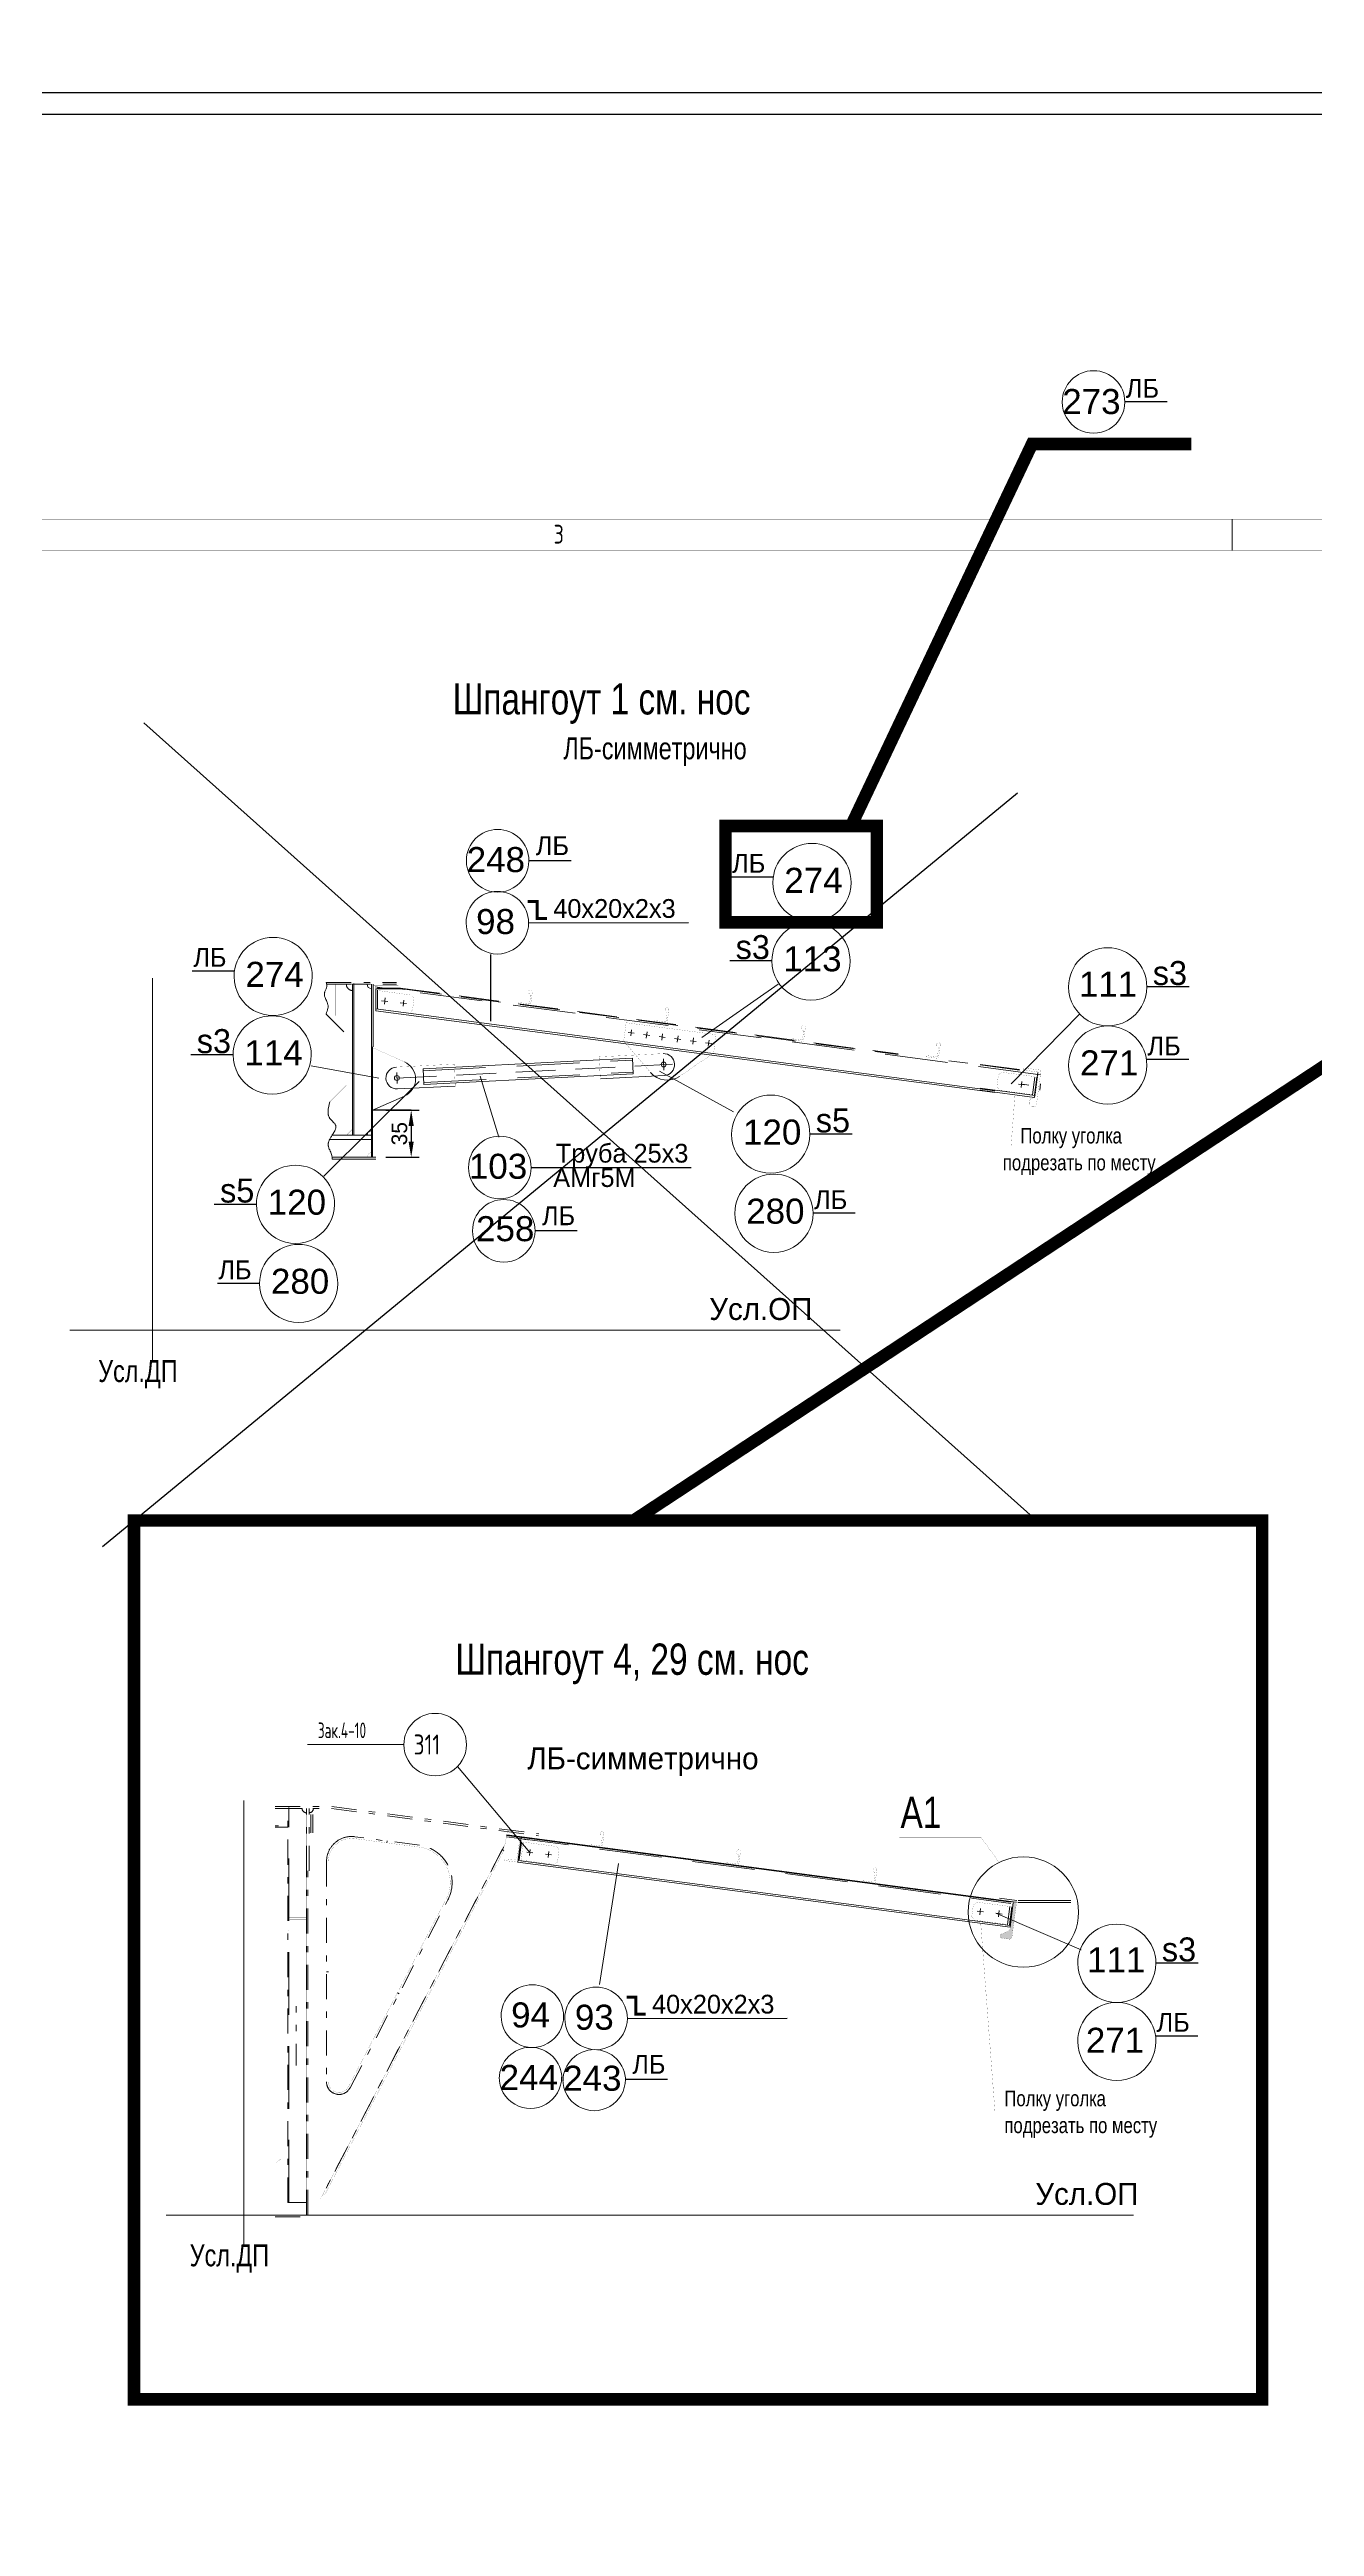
# Model space of a CAD drawing. Header units: millimetres. Extents: x 42007 to 66896, y -556 to 10827.
# Drawn here: x 58364 to 60386, y 3004 to 6963 of the extents above; entities that cross this region are included whole.
import ezdxf
from ezdxf.enums import TextEntityAlignment as Align

# ---------------------------------------------------------------- set-up
doc = ezdxf.new("R2010")
doc.units = ezdxf.units.MM
for name, pattern in [('K5LT32769', [0]), ('K5LT32770', [0]), ('K5LT32775', [0]), ('K5LT32781', [90, 40, -20, 10, -20]), ('K5LT32782', [150, 100, -50]), ('K5LT32783', [75, 50, -25]), ('K5LT32784', [95.25, 63.5, -31.75]), ('K5LT32785', [95.25, 63.5, -31.75]), ('K5LT32786', [25.318241, 20.818241, -1.5, 1.5, -1.5]), ('K5LT32788', [1040, 900, -60, 20, -60])]:
    doc.linetypes.add(name, pattern=pattern)
doc.layers.get('Defpoints').update_dxf_attribs({"color": 250})
doc.layers.add('pen_7', color=1, linetype='Continuous')
doc.styles.add('KTEXTSTYLE', font='GOST_AU.SHX', dxfattribs={"width": 0.96, "height": 5})
doc.styles.add('style5', font='arial.ttf', dxfattribs={"height": 3})
doc.dimstyles.new('ISO-10', dxfattribs={"dimscale": 10, "dimtxt": 2.5, "dimasz": 2.5, "dimexe": 1.25, "dimexo": 0, "dimtad": 1, "dimdec": 0, "dimtxsty": 'Standard', "dimcen": 2.5, "dimclrd": 7, "dimclre": 7, "dimclrt": 6, "dimadec": 0, "dimazin": 0, "dimtfac": 1, "dimtdec": 0, "dimtmove": 0, "dimatfit": 3, "dimfxl": 0, "dimarcsym": 0})

# ---------------------------------------------------------------- blocks, each defined once
blk = doc.blocks.new('*D426')
at = {"color": 7, "lineweight": -2, "transparency": 16777216}
for p, q in [((58901.8, 5267.9), (58955, 5267.9)), ((58942.5, 5242.9), (58942.5, 5217.9)), ((58901.8, 5192.9), (58955, 5192.9))]:
    blk.add_line(p, q, dxfattribs=at)
at = {"color": 7, "transparency": 16777216}
for points in [[(58938.3, 5242.9), (58946.6, 5242.9), (58942.5, 5267.9)], [(58938.3, 5217.9), (58946.6, 5217.9), (58942.5, 5192.9)]]:
    blk.add_solid(points, dxfattribs=at)
at = {"layer": 'Defpoints', "color": 0, "transparency": 16777216}
for p in [(58901.8, 5267.9), (58901.8, 5192.9), (58942.5, 5192.9)]:
    blk.add_point(p, dxfattribs=at)
at = {"color": 6, "transparency": 16777216, "insert": (58923.7, 5230.4), "char_height": 25, "attachment_point": 5, "rotation": 90}
blk.add_mtext('35', dxfattribs=at)

msp = doc.modelspace()

# ---------------------------------------------------------------- hatches: boundary and pattern name
msp.add_hatch(color=7).paths.add_polyline_path([(59910.149, 4001.864), (59905.192, 4002.519), (59899.373, 3958.527), (59898.678, 3956.853), (59897.24, 3955.751), (59886.036, 3951.118), (59884.598, 3950.016), (59883.904, 3948.343), (59884.139, 3946.547), (59885.241, 3945.109), (59886.914, 3944.414), (59898.811, 3942.841), (59900.607, 3943.076), (59902.045, 3944.178), (59902.74, 3945.851)])

# ---------------------------------------------------------------- linework, layer by layer
at = {"color": 0}
for p, q in [((60150.671, 6400.073), (60083.181, 6400.073)), ((59198.168, 5666.649), (59130.678, 5666.649)), ((59521.294, 5640.725), (59453.804, 5640.725)), ((59130.191, 5567.615), (59385.886, 5567.737)), ((59069.009, 5517.047), (59069.009, 5410.253)), ((59519.063, 5506.548), (59451.573, 5506.548)), ((58659.959, 5490.456), (58592.47, 5490.456)), ((60185.877, 5465.127), (60118.387, 5465.127)), ((60010.969, 5421.671), (59901.279, 5310.162)), ((58657.728, 5356.279), (58590.239, 5356.279)), ((60185.259, 5348.891), (60117.77, 5348.891)), ((58942.466, 5267.903), (58880.89, 5267.903)), ((59647.212, 5229.583), (59579.723, 5229.583)), ((59134.163, 5176.398), (59389.858, 5176.52)), ((58694.995, 5117.477), (58627.505, 5117.477)), ((59207.988, 5075.136), (59140.499, 5075.136)), ((59652.326, 5103.152), (59584.836, 5103.152)), ((58700.109, 4991.046), (58632.619, 4991.046)), ((60200.387, 3904.306), (60132.898, 3904.306)), ((59288.023, 3816.19), (59543.718, 3816.312)), ((60199.77, 3788.069), (60132.28, 3788.069)), ((59352.38, 3718.683), (59284.89, 3718.683))]:
    msp.add_line(p, q, dxfattribs=at)
at = {"color": 7, "linetype": 'K5LT32769', "lineweight": 18}
for p, q in [((60255.031, 6212.675), (60255.031, 6162.675)), ((58528.894, 4866.975), (58528.894, 5479.088)), ((58871.89, 5469.22), (58848.89, 5469.22)), ((58848.89, 5227.903), (58848.89, 5469.22)), ((58850.89, 5227.903), (58850.89, 5470.387)), ((58878.89, 5369.22), (58878.89, 5469.22)), ((58881.89, 5369.22), (58881.89, 5469.22)), ((59406.954, 5384.198), (59528.971, 5469.381)), ((58928.054, 5461.708), (58885.917, 5461.734)), ((58885.917, 5461.734), (58885.917, 5426.933)), ((58885.917, 5429.959), (59875.194, 5299.095)), ((58885.917, 5426.933), (59875.194, 5296.069)), ((58887.89, 5463.12), (58924.743, 5463.12)), ((58887.89, 5462.12), (58924.743, 5462.12)), ((58895.276, 5442.946), (58905.214, 5441.835)), ((58900.801, 5447.36), (58899.69, 5437.422)), ((58924.759, 5462.144), (58932.428, 5461.129)), ((58924.89, 5463.135), (58932.559, 5462.12)), ((58925.09, 5439.608), (58935.028, 5438.497)), ((58930.614, 5444.021), (58929.503, 5434.083)), ((59289.06, 5392.205), (59298.973, 5390.894)), ((59294.672, 5396.506), (59293.361, 5386.593)), ((59313.844, 5388.927), (59323.757, 5387.615)), ((59319.456, 5393.228), (59318.145, 5383.314)), ((59338.628, 5385.648), (59348.541, 5384.337)), ((59344.24, 5389.949), (59342.929, 5380.035)), ((59369.024, 5386.671), (59367.713, 5376.757)), ((58878.89, 5192.903), (58878.89, 5369.22)), ((58880.89, 5192.903), (58880.89, 5369.22)), ((58961.472, 5334.04), (59296.14, 5350.941)), ((59296.142, 5350.898), (59297.403, 5325.929)), ((59296.142, 5350.898), (59296.293, 5347.902)), ((59296.142, 5350.898), (59297.403, 5325.929)), ((59346.517, 5331.938), (59345.604, 5349.915)), ((59363.412, 5382.369), (59373.325, 5381.058)), ((59388.196, 5379.091), (59398.11, 5377.78)), ((59393.808, 5383.392), (59392.497, 5373.478)), ((59412.98, 5375.812), (59422.894, 5374.501)), ((59418.593, 5380.114), (59417.281, 5370.2)), ((59801.859, 5347.127), (59832.017, 5343.137)), ((58782.83, 5338.644), (58890.9, 5319.372)), ((58954.98, 5313.599), (58802.877, 5162.488)), ((58920.017, 5310.42), (58919.295, 5328.406)), ((58920.537, 5301.939), (59012.918, 5306.598)), ((58961.472, 5334.04), (58962.732, 5309.072)), ((58961.472, 5334.04), (58961.624, 5331.044)), ((58961.472, 5334.04), (58962.732, 5309.072)), ((58962.733, 5309.072), (58962.581, 5312.068)), ((58962.733, 5309.072), (59297.401, 5325.967)), ((59082.364, 5225.033), (59052.598, 5322.44)), ((59244.827, 5318.298), (59346.942, 5323.448)), ((59297.401, 5325.929), (59297.25, 5328.926)), ((59339.341, 5330.377), (59457.937, 5265.472)), ((59913.101, 5309.802), (59923.009, 5308.442)), ((59918.735, 5314.076), (59917.375, 5304.169)), ((59919.725, 5309.562), (59929.632, 5308.202)), ((59943.951, 5328.112), (59938.706, 5288.457)), ((59948.455, 5309.99), (59947.095, 5300.083)), ((58880.89, 5267.903), (58931.635, 5290.497)), ((59852.097, 5302.94), (59939.099, 5291.432)), ((59852.097, 5299.914), (59938.706, 5288.457)), ((58878.89, 5227.903), (58816.006, 5227.903)), ((58871.89, 5228.07), (58848.89, 5228.07)), ((58878.89, 5199.903), (58878.89, 5227.903)), ((58878.89, 5202.561), (58878.89, 5227.737)), ((58878.89, 5220.903), (58811.849, 5220.903)), ((58815.999, 5192.903), (58885.89, 5192.903)), ((58815.999, 5189.903), (58885.89, 5189.903)), ((58396.593, 4916.418), (59627.935, 4916.418)), ((58930.808, 4253.84), (58776.726, 4253.84)), ((59016.529, 4218.854), (59132.141, 4081.47)), ((58675.149, 3453.499), (58675.149, 4164.259)), ((58782.149, 4112.923), (58782.149, 4142.343)), ((58785.149, 4112.923), (58785.149, 4142.343)), ((59095.018, 4108.59), (59901.518, 4001.904)), ((59095.149, 4109.582), (59901.649, 4002.895)), ((59118.249, 4105.517), (59113.003, 4065.863)), ((59127.172, 4082.026), (59137.11, 4080.915)), ((59132.697, 4086.439), (59131.586, 4076.501)), ((59156.986, 4078.687), (59166.924, 4077.576)), ((59162.51, 4083.101), (59161.399, 4073.163)), ((59899.708, 3961.795), (59113.003, 4065.863)), ((59273.693, 4064.063), (59243.511, 3870.524)), ((59882.269, 4005.46), (59910.149, 4001.772)), ((59882.662, 4008.434), (59910.542, 4004.746)), ((59904.953, 4001.449), (59899.708, 3961.795)), ((59913.653, 4004.412), (59997.149, 4004.412)), ((59913.653, 4001.412), (59997.149, 4001.412)), ((59847.211, 3987.51), (59857.149, 3986.399)), ((59852.736, 3991.924), (59851.625, 3981.986)), ((59877.025, 3984.172), (59886.963, 3983.061)), ((60013.525, 3925.652), (59877.025, 3984.172)), ((59882.549, 3988.585), (59881.438, 3978.647)), ((58758.649, 3835.799), (58758.649, 3825.799)), ((58758.649, 3805.799), (58758.649, 3795.799)), ((58758.649, 3775.799), (58758.649, 3740.799)), ((58550.595, 3501.912), (59824.547, 3501.912))]:
    msp.add_line(p, q, dxfattribs=at)
at = {"color": 1}
for p, q in [((58515.246, 5887.067), (59951.577, 4603.71)), ((58449.055, 4570.615), (59911.862, 5775.279))]:
    msp.add_line(p, q, dxfattribs=at)
at = {"color": 7, "linetype": 'K5LT32781', "lineweight": 18}
for p, q in [((58806.721, 5472.22), (58918.89, 5472.22)), ((58807.321, 5469.22), (58918.89, 5469.22)), ((58806.397, 5421.713), (58838.89, 5389.22)), ((58725.149, 4154.912), (58815.149, 4154.912)), ((58725.149, 4151.912), (58815.149, 4151.912)), ((58745.149, 4121.912), (58725.149, 4121.912)), ((58768.149, 4151.912), (58745.149, 4151.912)), ((58745.149, 3521.912), (58745.149, 4151.912)), ((58775.149, 4051.912), (58775.149, 4151.912)), ((58779.149, 4051.912), (58779.149, 4151.912)), ((58815.149, 4151.912), (59145.953, 4108.153)), ((58815.542, 4154.886), (59146.347, 4111.127)), ((59090.342, 4090.593), (58799.456, 3531.348)), ((59088.035, 4086.158), (58801.764, 3535.784)), ((58955.784, 4092.96), (58852.395, 4106.637)), ((58904.089, 4099.799), (58903.696, 4096.824)), ((59088.035, 4086.158), (59090.696, 4084.774)), ((58775.149, 3501.912), (58775.149, 4051.912)), ((58777.149, 3501.912), (58777.149, 4051.912)), ((58807.149, 4066.983), (58807.149, 3714.614)), ((58844.892, 3705.385), (59001.145, 4005.792)), ((58807.149, 3890.799), (58810.149, 3890.799)), ((58923.019, 3855.589), (58920.357, 3856.973)), ((58725.149, 3501.912), (58775.149, 3501.912)), ((58725.149, 3498.912), (58775.149, 3498.912)), ((58775.149, 3521.912), (58745.149, 3521.912))]:
    msp.add_line(p, q, dxfattribs=at)
at = {"color": 7, "linetype": 'K5LT32782', "lineweight": 18}
for p, q in [((59948.221, 5324.521), (58885.078, 5465.157)), ((58885.89, 5430.23), (58885.89, 5459.65)), ((58888.89, 5430.23), (58888.89, 5459.65)), ((58961.624, 5331.044), (59296.291, 5347.939)), ((58962.581, 5312.068), (59297.25, 5328.963)), ((59935.714, 5292.285), (59939.575, 5320.978)), ((59938.687, 5291.885), (59942.548, 5320.578)), ((58730.149, 4123.912), (58725.149, 4123.912)), ((58747.149, 3521.912), (58747.149, 4153.079)), ((59094.756, 4106.607), (59901.256, 3999.921)), ((59115.021, 4069.439), (59118.753, 4098.149)), ((59895.716, 3966.174), (59899.577, 3994.866)), ((59898.689, 3965.773), (59902.55, 3994.466))]:
    msp.add_line(p, q, dxfattribs=at)
at = {"color": 7, "linetype": 'K5LT32785', "lineweight": 0}
for p, q in [((58924.999, 5463.112), (59720.993, 5357.823)), ((58928.053, 5461.708), (59720.993, 5356.815)), ((59852.097, 5341.271), (59944.523, 5329.045)), ((59852.097, 5340.263), (59944.392, 5328.054))]:
    msp.add_line(p, q, dxfattribs=at)
at = {"color": 7, "linetype": 'K5LT32784', "lineweight": 18}
msp.add_line((58919.656, 5319.413), (59359.977, 5341.628), dxfattribs=at)
at = {"color": 7, "linetype": 'K5LT32770', "lineweight": 18}
msp.add_line((59900.101, 3964.769), (59113.396, 4068.837), dxfattribs=at)
at = {"color": 7, "linetype": 'K5LT32788', "lineweight": 18}
msp.add_line((58675.149, 3501.912), (60097.149, 3501.912), dxfattribs=at)
at = {"color": 1, "const_width": 20}
for points in [[(59298.165, 4612.126), (64774.641, 8216.816), (62270.112, 5241.637)], [(59645.513, 5722.157), (59934.905, 6332.994), (60189.651, 6332.994)]]:
    msp.add_lwpolyline(points, dxfattribs=at)
at = {"color": 2}
for points in [[(42007.102, -556.488), (66124.1, -556.488), (66124.1, 6894.349), (42007.102, 6894.349)], [(42239.188, -439.554), (65841.366, -439.554), (65841.366, 6859.821), (42239.188, 6859.821)]]:
    msp.add_lwpolyline(points, close=True, dxfattribs=at)
at = {"color": 7, "linetype": 'K5LT32769', "const_width": 0.18}
msp.add_lwpolyline([(56055.031, 272.675), (64465.031, 272.675), (64465.031, 6212.675), (56055.031, 6212.675)], close=True, dxfattribs=at)
at = {"color": 1, "linetype": 'K5LT32775', "true_color": 0xff0000, "const_width": 0.18}
msp.add_lwpolyline([(56255.031, 6162.675), (64415.031, 6162.675), (64415.031, 322.675), (56255.031, 322.675)], close=True, dxfattribs=at)
at = {"color": 1, "const_width": 20}
for points in [[(59444.975, 5722.157), (59686.914, 5722.157), (59686.914, 5568.379), (59444.975, 5568.379)], [(58499.462, 4612.126), (60302.787, 4612.126), (60302.787, 3207.202), (58499.462, 3207.202)]]:
    msp.add_lwpolyline(points, close=True, dxfattribs=at)
at = {"color": 0, "const_width": 5}
for points in [[(59128.825, 5601.507), (59143.85, 5601.507), (59143.85, 5574.479), (59159.626, 5574.479)], [(59286.656, 3850.082), (59301.682, 3850.082), (59301.682, 3823.054), (59317.458, 3823.054)]]:
    msp.add_lwpolyline(points, dxfattribs=at)
at = {"color": 7, "linetype": 'K5LT32786', "const_width": 0.18}
for points in [[(58827.24, 5469.22), (58821.966, 5469.22), (58821.966, 5419.22), (58827.24, 5419.22), (58827.24, 5469.22)], [(58775.149, 3976.912), (58775.149, 3975.912), (58774.856, 3975.205), (58774.149, 3974.912), (58749.149, 3974.912), (58748.149, 3974.645), (58747.417, 3973.912), (58747.149, 3972.912), (58747.149, 3957.912), (58746.856, 3957.205), (58746.149, 3956.912), (58745.149, 3956.912), (58745.149, 3976.912), (58775.149, 3976.912)]]:
    msp.add_lwpolyline(points, dxfattribs=at)
at = {"color": 7, "linetype": 'K5LT32769', "const_width": 0.18}
for points in [[(58921.89, 5467.221), (58921.89, 5463.221), (58885.89, 5463.221), (58885.89, 5427.221), (58881.89, 5427.221), (58881.89, 5467.221), (58921.89, 5467.221)], [(58888.89, 5429.916), (58938.899, 5423.182), (58944.52, 5427.47)], [(59133.368, 5436.162), (59136.175, 5457.377), (59135.973, 5458.917), (59135.028, 5460.15), (59133.594, 5460.745), (59132.054, 5460.543), (59130.822, 5459.598), (59130.227, 5458.164), (59130.076, 5457.028), (59130.135, 5455.929), (59130.585, 5454.925), (59131.368, 5454.151), (59132.001, 5453.722), (59132.784, 5452.948), (59133.235, 5451.944), (59133.293, 5450.845), (59131.648, 5438.407), (59130.974, 5437.891), (59114.319, 5440.094), (59113.646, 5439.578), (59113.462, 5438.19), (59132.695, 5435.646), (59133.368, 5436.162)], [(59351.568, 5407.298), (59354.375, 5428.513), (59354.173, 5430.053), (59353.228, 5431.286), (59351.794, 5431.881), (59350.254, 5431.679), (59349.022, 5430.734), (59348.427, 5429.3), (59348.276, 5428.164), (59348.334, 5427.065), (59348.785, 5426.06), (59349.568, 5425.286), (59350.201, 5424.858), (59350.984, 5424.084), (59351.435, 5423.08), (59351.493, 5421.981), (59349.848, 5409.543), (59349.174, 5409.027), (59332.519, 5411.23), (59331.846, 5410.714), (59331.662, 5409.326), (59350.895, 5406.782), (59351.568, 5407.298)], [(59286.104, 5407.751), (59282.141, 5378.286), (59325.098, 5328.166)], [(59371.434, 5322.055), (59425.893, 5359.309), (59429.856, 5388.741), (59286.104, 5407.751)], [(59569.666, 5378.447), (59572.472, 5399.663), (59572.271, 5401.202), (59571.326, 5402.435), (59569.892, 5403.03), (59568.352, 5402.828), (59567.119, 5401.884), (59566.524, 5400.45), (59566.374, 5399.314), (59566.432, 5398.214), (59566.883, 5397.21), (59567.666, 5396.436), (59568.299, 5396.008), (59569.081, 5395.234), (59569.532, 5394.229), (59569.591, 5393.13), (59567.945, 5380.692), (59567.272, 5380.176), (59550.617, 5382.38), (59549.944, 5381.863), (59549.76, 5380.476), (59568.992, 5377.931), (59569.666, 5378.447)], [(58931.635, 5345.309), (58880.89, 5367.903), (58880.89, 5267.903)], [(59345.179, 5358.405), (59242.808, 5353.24), (59244.827, 5318.298)], [(59785.37, 5351.326), (59788.176, 5372.541), (59787.974, 5374.081), (59787.03, 5375.313), (59785.595, 5375.908), (59784.056, 5375.707), (59782.823, 5374.762), (59782.228, 5373.328), (59782.077, 5372.192), (59782.136, 5371.092), (59782.587, 5370.088), (59783.37, 5369.314), (59784.002, 5368.886), (59784.785, 5368.112), (59785.236, 5367.108), (59785.294, 5366.008), (59783.649, 5353.571), (59782.975, 5353.055), (59766.321, 5355.258), (59765.647, 5354.742), (59765.464, 5353.354), (59784.696, 5350.81), (59785.37, 5351.326)], [(58815.986, 5227.872), (58838.89, 5227.872), (58848.89, 5237.872), (58848.89, 5307.872), (58838.89, 5307.872), (58812.545, 5281.527)], [(59012.918, 5306.598), (59011.155, 5341.559), (58918.773, 5336.89)], [(59949.066, 5330.916), (59942.123, 5278.423), (59941.369, 5276.207), (59939.824, 5274.448), (59937.724, 5273.414), (59935.387, 5273.262), (59933.171, 5274.016), (59931.412, 5275.56), (59930.377, 5277.661), (59930.226, 5279.997), (59930.486, 5281.962), (59930.972, 5283.657), (59931.93, 5285.138), (59933.277, 5286.277), (59934.897, 5286.974), (59936.014, 5287.271), (59937.634, 5287.969), (59938.981, 5289.107), (59939.94, 5290.588), (59940.425, 5292.283), (59945.138, 5327.905), (59944.93, 5328.681), (59944.234, 5329.084), (59922.028, 5332.021), (59921.332, 5332.424), (59921.125, 5333.2), (59921.446, 5335.629), (59948.163, 5332.095), (59948.859, 5331.692), (59949.066, 5330.916)], [(59907.869, 5295.563), (59901.113, 5207.51), (60094.8, 5207.51)], [(58871.89, 5192.903), (58872.025, 5194.269), (58872.423, 5195.582), (58873.07, 5196.792), (58873.94, 5197.853), (58875.001, 5198.724), (58876.211, 5199.37), (58877.524, 5199.769), (58878.89, 5199.903)], [(58725.149, 4151.912), (58802.249, 4151.912), (58815.149, 4151.912)], [(58775.149, 3501.913), (58775.149, 3508.413), (58775.149, 4151.912)], [(59116.149, 4105.795), (59112.413, 4075.525), (59111.618, 4073.116), (59109.961, 4071.196), (59107.695, 4070.056), (59105.166, 4069.87), (59094.745, 4071.156), (59093.207, 4070.941), (59091.983, 4069.985), (59091.4, 4068.546), (59113.235, 4065.851), (59116.97, 4096.121), (59117.766, 4098.53), (59119.423, 4100.45), (59121.688, 4101.59), (59124.218, 4101.776), (59132.654, 4100.735), (59134.191, 4100.95), (59135.416, 4101.906), (59135.998, 4103.345), (59116.149, 4105.795)], [(59178.946, 4085.383), (59176.5, 4066.542), (59170.9, 4062.239), (59118.041, 4069.231), (59121.781, 4097.989), (59174.633, 4090.998), (59178.946, 4085.383)], [(59247.827, 4089.99), (59250.634, 4111.205), (59250.432, 4112.745), (59249.487, 4113.978), (59248.053, 4114.573), (59246.513, 4114.371), (59245.281, 4113.427), (59244.685, 4111.992), (59244.535, 4110.856), (59244.593, 4109.757), (59245.044, 4108.753), (59245.827, 4107.979), (59246.46, 4107.55), (59247.243, 4106.776), (59247.694, 4105.772), (59247.752, 4104.673), (59246.107, 4092.235), (59245.433, 4091.719), (59228.778, 4093.922), (59228.105, 4093.406), (59227.921, 4092.018), (59247.154, 4089.474), (59247.827, 4089.99)], [(59465.925, 4061.139), (59468.731, 4082.355), (59468.529, 4083.894), (59467.585, 4085.127), (59466.15, 4085.722), (59464.611, 4085.52), (59463.378, 4084.576), (59462.783, 4083.141), (59462.633, 4082.006), (59462.691, 4080.906), (59463.142, 4079.902), (59463.925, 4079.128), (59464.557, 4078.699), (59465.34, 4077.926), (59465.791, 4076.922), (59465.85, 4075.822), (59464.204, 4063.385), (59463.531, 4062.868), (59446.876, 4065.072), (59446.202, 4064.555), (59446.019, 4063.168), (59465.251, 4060.623), (59465.925, 4061.139)], [(59882.384, 4065.48), (59853.112, 4105.876), (59722.838, 4105.876)], [(59684.028, 4032.288), (59686.834, 4053.504), (59686.632, 4055.043), (59685.688, 4056.276), (59684.254, 4056.871), (59682.714, 4056.669), (59681.481, 4055.725), (59680.886, 4054.29), (59680.736, 4053.155), (59680.794, 4052.055), (59681.245, 4051.051), (59682.028, 4050.277), (59682.66, 4049.848), (59683.443, 4049.074), (59683.894, 4048.07), (59683.953, 4046.971), (59682.307, 4034.533), (59681.634, 4034.017), (59664.979, 4036.22), (59664.306, 4035.704), (59664.122, 4034.316), (59683.354, 4031.772), (59684.028, 4032.288)], [(59841.109, 3997.791), (59838.571, 3978.961), (59842.86, 3973.35), (59895.719, 3966.358), (59899.585, 3995.099), (59846.733, 4002.091), (59841.109, 3997.791)], [(59910.149, 4001.864), (59905.192, 4002.519), (59899.373, 3958.527), (59898.678, 3956.853), (59897.24, 3955.751), (59886.036, 3951.118), (59884.598, 3950.016), (59883.904, 3948.343), (59884.139, 3946.547), (59885.241, 3945.109), (59886.914, 3944.414), (59898.811, 3942.841), (59900.607, 3943.076), (59902.045, 3944.178), (59902.74, 3945.851), (59910.149, 4001.864)], [(59852.581, 3972.064), (59875.523, 3668.57), (60110.643, 3668.57)], [(58815.149, 3501.912), (58803.48, 3501.912), (58725.149, 3501.912)]]:
    msp.add_lwpolyline(points, dxfattribs=at)
at = {"color": 7, "linetype": 'K5LT32781', "const_width": 0.18}
for points in [[(58838.89, 5389.22), (58848.89, 5389.22), (58848.89, 5459.22)], [(58730.149, 4151.912), (58730.149, 4121.912), (58725.149, 4121.912)], [(58725.149, 4071.912), (58735.149, 4061.912), (58745.149, 4061.912), (58745.149, 4121.912)], [(58779.149, 4144.912), (58779.149, 4051.912), (58777.149, 4051.912), (58777.149, 3526.912), (58797.149, 3526.912), (59092.649, 4095.03), (59096.149, 4114.741)], [(58801.764, 3535.784), (58804.425, 3534.4), (59090.696, 4084.774)], [(58904.089, 4099.799), (58903.696, 4096.824), (58852.106, 4103.649), (58846.766, 4103.973), (58841.54, 4103.547), (58836.427, 4102.387), (58831.529, 4100.515), (58826.945, 4097.97), (58822.766, 4094.802), (58819.078, 4091.076), (58815.954, 4086.865), (58813.457, 4082.255), (58811.635, 4077.338), (58810.528, 4072.212), (58810.149, 4066.876), (58810.149, 3890.799)], [(58923.019, 3855.589), (58920.357, 3856.973), (58998.442, 4007.095), (59001.263, 4013.418), (59003.279, 4019.943), (59004.501, 4026.665), (59004.91, 4033.484), (59004.5, 4040.303), (59003.277, 4047.024), (59001.259, 4053.55), (58998.474, 4059.789), (58994.963, 4065.649), (58990.776, 4071.047), (58985.973, 4075.905), (58980.624, 4080.154), (58974.805, 4083.731), (58968.599, 4086.588), (58962.096, 4088.681), (58955.301, 4089.998), (58903.696, 4096.824)], [(58775.149, 3976.912), (58775.149, 3975.912), (58774.856, 3975.205), (58774.149, 3974.912), (58749.149, 3974.912), (58748.149, 3974.645), (58747.417, 3973.912), (58747.149, 3972.912), (58747.149, 3957.912), (58746.856, 3957.205), (58746.149, 3956.912), (58745.149, 3956.912), (58745.149, 3976.912), (58775.149, 3976.912)], [(58807.149, 3890.799), (58810.149, 3890.799), (58810.149, 3714.757), (58810.469, 3711.404), (58811.376, 3708.309), (58812.852, 3705.442), (58814.843, 3702.906), (58817.278, 3700.79), (58820.068, 3699.174), (58823.114, 3698.114), (58826.306, 3697.649), (58829.527, 3697.796), (58832.663, 3698.548), (58835.6, 3699.88), (58838.233, 3701.742), (58840.465, 3704.069), (58842.297, 3706.897), (58920.357, 3856.973)], [(58745.149, 3501.912), (58745.149, 3591.912), (58735.149, 3591.912), (58725.149, 3585.442)], [(58775.149, 3551.912), (58775.149, 3548.912), (58745.149, 3548.912), (58745.149, 3551.912), (58775.149, 3551.912)]]:
    msp.add_lwpolyline(points, dxfattribs=at)
at = {"color": 7, "linetype": 'K5LT32783', "const_width": 0.18}
for points in [[(58885.89, 5459.65), (58942.761, 5451.926), (58947.05, 5446.304), (58944.518, 5427.475), (58938.896, 5423.186), (58885.922, 5430.314), (58885.89, 5459.65)], [(59939.639, 5321.622), (59886.787, 5328.613), (59881.174, 5324.312), (59878.683, 5305.476), (59882.984, 5299.864), (59935.842, 5292.871), (59939.639, 5321.622)]]:
    msp.add_lwpolyline(points, dxfattribs=at)
at = {"color": 7, "linetype": 'K5LT32769', "lineweight": 18}
for centre, radius in [((58919.656, 5319.413), 4), ((59346.061, 5340.926), 4), ((59921.027, 3986.236), 88.164)]:
    msp.add_circle(centre, radius, dxfattribs=at)
for centre, radius, start, end in [((60033.181, 6400.073), 50, 0, 179.999977), ((60033.181, 6400.073), 50, 179.999977, 0), ((59080.678, 5666.649), 50, 0, 179.999977), ((59080.678, 5666.649), 50, 179.999977, 0), ((59583.176, 5631.962), 62.5, 0, 179.999977), ((59583.176, 5631.962), 62.5, 179.999977, 0), ((59080.191, 5567.615), 50, 0, 179.999977), ((58721.842, 5481.693), 62.5, 0, 179.999977), ((59080.191, 5567.615), 50, 179.999977, 0), ((59581.563, 5506.548), 62.5, 0, 179.999977), ((59581.563, 5506.548), 62.5, 179.999977, 0), ((60055.887, 5465.127), 62.5, 0, 179.999977), ((58721.842, 5481.693), 62.5, 179.999977, 0), ((58878.89, 5469.22), 7, 180.000004, 270), ((60055.887, 5465.127), 62.5, 179.999977, 0), ((58924.743, 5459.22), 3.9, 86.233071, 90), ((58924.743, 5459.22), 2.9, 86.232559, 90), ((58924.743, 5459.22), 2.9, 82.463368, 86.232609), ((58924.743, 5459.22), 3.9, 82.464137, 86.233042), ((58720.228, 5356.279), 62.5, 0, 179.999977), ((60055.887, 5340.127), 62.5, 0, 179.999977), ((58720.228, 5356.279), 62.5, 179.999977, 0), ((58919.433, 5317.903), 30, 359.999854, 65.999142), ((59346.061, 5340.926), 17.501, 47.889682, 92.88971), ((59346.061, 5340.926), 17.5, 2.887417, 47.887831), ((58919.656, 5319.413), 17.499, 92.893425, 182.890117), ((58919.656, 5319.413), 17.499, 182.890126, 272.886902), ((58919.433, 5317.903), 30, 294.000595, 359.99986), ((59351.673, 5350.942), 35, 220.598867, 304.375399), ((59346.061, 5340.926), 17.501, 272.886012, 317.886344), ((59346.061, 5340.926), 17.501, 317.888947, 2.889041), ((60055.887, 5340.127), 62.5, 179.999977, 0), ((59517.222, 5229.583), 62.5, 0, 179.999977), ((58878.89, 5228.07), 7, 90, 179.999996), ((59084.163, 5176.398), 50, 0, 179.999977), ((59517.222, 5229.583), 62.5, 179.999977, 0), ((58757.495, 5117.477), 62.5, 0, 179.999977), ((59084.163, 5176.398), 50, 179.999977, 0), ((59522.336, 5103.152), 62.5, 0, 179.999977), ((58757.495, 5117.477), 62.5, 179.999977, 0), ((59090.499, 5075.136), 50, 0, 179.999977), ((59090.499, 5075.136), 50, 179.999977, 0), ((59522.336, 5103.152), 62.5, 179.999977, 0), ((58762.609, 4991.046), 62.5, 0, 179.999977), ((58762.609, 4991.046), 62.5, 179.999977, 0), ((58980.808, 4253.84), 50, 0, 179.999977), ((58980.808, 4253.84), 50, 179.999977, 0), ((59913.653, 4013.412), 12, 262.465211, 266.233034), ((59913.653, 4013.412), 9, 262.464724, 266.232547), ((59913.653, 4013.412), 12, 266.233149, 269.999842), ((59913.653, 4013.412), 9, 266.232863, 269.999953), ((60070.398, 3904.306), 62.5, 0, 179.999977), ((60070.398, 3904.306), 62.5, 179.999977, 0), ((59136.146, 3819.865), 50, 0, 179.999977), ((59238.023, 3816.19), 50, 0, 179.999977), ((60070.398, 3779.305), 62.5, 0, 179.999977), ((59136.146, 3819.865), 50, 179.999977, 0), ((59238.023, 3816.19), 50, 179.999977, 0), ((59133.319, 3719.916), 50, 0, 179.999977), ((59235.196, 3716.241), 50, 0, 179.999977), ((60070.398, 3779.305), 62.5, 179.999977, 0), ((59133.013, 3722.358), 50, 179.999977, 0), ((59234.89, 3718.683), 50, 179.999977, 0)]:
    msp.add_arc(centre, radius, start, end, dxfattribs=at)
at = {"color": 7, "linetype": 'K5LT32781', "lineweight": 18}
for centre, radius, start, end in [((58848.89, 5469.22), 10, 180.000004, 270), ((58775.149, 4151.912), 7, 180, 269.999996), ((58779.149, 4151.912), 7, 270, 0), ((58847.149, 4066.983), 40, 131.232442, 180.000157), ((58847.149, 4066.983), 40, 82.46447, 131.232212), ((58947.915, 4033.479), 60, 27.491773, 82.464425), ((58947.915, 4033.479), 60, 332.51928, 27.491908), ((58827.149, 3714.614), 20, 180, 256.259622), ((58827.149, 3714.614), 20, 256.260274, 332.519733)]:
    msp.add_arc(centre, radius, start, end, dxfattribs=at)
at = {"color": 7, "linetype": 'K5LT32769', "lineweight": 18}
for points, knots in [([(58806.397, 5421.713), (58807.58, 5424.688), (58809.191, 5428.424), (58809.675, 5432.935), (58809.64, 5434.729), (58809.402, 5436.354), (58808.941, 5438.114), (58808.112, 5440.385), (58806.848, 5443.161), (58805.411, 5446.219), (58804.348, 5448.992), (58803.839, 5451.193), (58803.701, 5452.78), (58803.761, 5454.081), (58803.986, 5455.345), (58804.414, 5456.83), (58805.141, 5458.713), (58806.094, 5460.901), (58806.941, 5463.111), (58807.406, 5464.974), (58807.543, 5466.444), (58807.51, 5467.789), (58807.278, 5469.721), (58806.942, 5471.223), (58806.721, 5472.22)], [0, 0, 0, 0, 4.43014307, 5.41030332, 6.17561309, 6.87309678, 7.64723828, 8.65601174, 10.16853437, 11.80885873, 13.27109745, 14.21114886, 14.88282258, 15.43908446, 15.98435573, 16.63178967, 17.54479506, 18.73756315, 19.89052641, 20.7716854, 21.34781813, 21.9008151, 22.60522173, 24, 24, 24, 24]), ([(58812.545, 5281.527), (58811.317, 5276.595), (58809.483, 5270.474), (58809.569, 5263.425), (58809.932, 5260.873), (58810.496, 5258.804), (58811.224, 5257.036), (58812.104, 5255.458), (58813.202, 5253.939), (58814.764, 5252.177), (58816.765, 5250.206), (58818.878, 5248.118), (58820.413, 5246.321), (58821.272, 5244.949), (58821.702, 5244.017), (58821.965, 5243.191), (58822.132, 5242.312), (58822.193, 5241.324), (58822.118, 5240.201), (58821.878, 5238.933), (58821.426, 5237.46), (58820.67, 5235.653), (58819.425, 5233.283), (58817.437, 5230.065), (58814.874, 5226.209), (58812.394, 5222.145), (58810.788, 5218.695), (58810.047, 5216.128), (58809.782, 5214.323), (58809.767, 5212.755), (58809.94, 5211.151), (58810.337, 5209.33), (58811.081, 5207.026), (58812.287, 5204.125), (58813.814, 5200.772), (58815.123, 5197.446), (58815.837, 5194.645), (58816.084, 5192.227), (58816.027, 5190.743), (58815.999, 5189.903)], [0, 0, 0, 0, 6.02789926, 7.27304455, 8.22097106, 9.0338036, 9.77519993, 10.45061142, 11.14113831, 11.96331662, 13.20119337, 14.42478465, 15.43747033, 15.9549904, 16.31319567, 16.63453948, 16.96669575, 17.35595663, 17.78879672, 18.28009835, 18.86187876, 19.58714305, 20.56649553, 21.98953272, 24.00796457, 25.98168489, 27.55094824, 28.43959066, 29.09698591, 29.67805149, 30.26828026, 30.97941391, 31.85443488, 33.0956787, 34.64980055, 36.16416483, 37.26807783, 38.01698572, 39, 39, 39, 39])]:
    msp.add_open_spline(points, degree=3, knots=knots, dxfattribs=at)

# ---------------------------------------------------------------- texts
at = {"color": 7, "attachment_point": 1}
for s, insert, char_height, style in [('\\H3.5;\\W0.965;\\Q15;\\Q0;\\H30.00;ЛБ', (60084.912, 6436.821), 3, 'style5'), ('\\H3.5;\\W0.965;\\Q15;\\Q0;\\H30.00;{\\c16711935;3}', (59170.167, 6203.676), 3, 'KTEXTSTYLE'), ('{\\H20.83x;\\W0.765;Шпангоут 1 см. нос }', (59008.921, 5950.515), 2.4, 'style5'), ('\\H3.5;\\W0.965;\\Q15;\\Q0;\\W0.765;\\H35.00;ЛБ-симметрично', (59185.627, 5863.875), 2.4, 'style5'), ('\\H3.5;\\W0.965;\\Q15;\\Q0;\\H30.00;ЛБ', (59141.695, 5705.695), 3, 'style5'), ('\\H3.5;\\W0.965;\\Q15;\\Q0;\\H30.00;ЛБ', (59455.535, 5677.473), 3, 'style5'), ('{\\H10x;\\W0.965;40х20х2х3}', (59169.619, 5605.42), 3, 'style5'), ('{\\H12.8x;\\W0.965;s3}', (59461.128, 5547.834), 3, 'style5'), ('\\H3.5;\\W0.965;\\Q15;\\Q0;\\H30.00;ЛБ', (58594.201, 5527.204), 3, 'style5'), ('{\\H12.8x;\\W0.965;s3}', (60127.942, 5506.413), 3, 'style5'), ('{\\H12.8x;\\W0.965;s3}', (58599.793, 5397.565), 3, 'style5'), ('\\H3.5;\\W0.965;\\Q15;\\Q0;\\H30.00;ЛБ', (60119.501, 5385.639), 3, 'style5'), ('{\\H12.8x;\\W0.965;s5}', (59589.277, 5270.869), 3, 'style5'), ('\\H3.5;\\W0.965;\\Q15;\\Q0;\\W0.765;\\H25.00;Полку уголка ', (59916.248, 5239.755), 3, 'style5'), ('{\\H10x;\\W0.965;Труба 25х3}', (59173.591, 5214.203), 3, 'style5'), ('\\H3.5;\\W0.965;\\Q15;\\Q0;\\W0.765;\\H25.00;подрезать по месту', (59888.223, 5196.757), 3, 'style5'), ('{\\H12.8x;\\W0.965;s5}', (58637.06, 5158.763), 3, 'style5'), ('{\\H10x;\\W0.965;АМг5М}', (59169.559, 5175.255), 3, 'style5'), ('\\H3.5;\\W0.965;\\Q15;\\Q0;\\H30.00;ЛБ', (59151.516, 5114.182), 3, 'style5'), ('\\H3.5;\\W0.965;\\Q15;\\Q0;\\H30.00;ЛБ', (59586.567, 5139.9), 3, 'style5'), ('\\H3.5;\\W0.965;\\Q15;\\Q0;\\H30.00;ЛБ', (58634.35, 5027.794), 3, 'style5'), ('\\H3.5;\\W0.965;\\Q15;\\Q0;\\H35.00;Усл.ОП', (59418.919, 4967.663), 2.4, 'style5'), ('\\H3.5;\\W0.965;\\Q15;\\Q0;\\W0.765;\\H35.00;Усл.ДП', (58442.185, 4868.436), 2.4, 'style5'), ('\\H3.5;\\W0.965;\\Q15;\\Q0;\\W0.765;\\H50.00;Шпангоут 4, 29 см. нос', (59013.15, 4415.413), 2.4, 'style5'), ('\\H3.5;\\W0.965;\\Q15;\\Q0;\\W0.765;\\H25.00;Зак.4-10', (58793.254, 4289.183), 2.5, 'KTEXTSTYLE'), ('\\H3.5;\\W0.965;\\Q15;\\Q0;\\H32.00;311', (58946.375, 4269.983), 2.5, 'KTEXTSTYLE'), ('\\H3.5;\\W0.965;\\Q15;\\Q0;\\H35.00;ЛБ-симметрично', (59128.003, 4249.371), 2.4, 'style5'), ('\\H3.5;\\W0.965;\\Q15;\\Q0;\\W0.765;\\H50.00;А1', (59724.639, 4170.533), 2.4, 'style5'), ('{\\H12.8x;\\W0.965;s3}', (60142.452, 3945.591), 3, 'style5'), ('{\\H10x;\\W0.965;40х20х2х3}', (59327.451, 3853.996), 3, 'style5'), ('\\H3.5;\\W0.965;\\Q15;\\Q0;\\H30.00;ЛБ', (60134.011, 3824.817), 3, 'style5'), ('\\H3.5;\\W0.965;\\Q15;\\Q0;\\H30.00;ЛБ', (59295.908, 3757.729), 3, 'style5'), ('\\H3.5;\\W0.965;\\Q15;\\Q0;\\W0.765;\\H25.00;Полку уголка ', (59890.658, 3700.815), 3, 'style5'), ('\\H3.5;\\W0.965;\\Q15;\\Q0;\\W0.765;\\H25.00;подрезать по месту', (59890.658, 3657.817), 3, 'style5'), ('\\H3.5;\\W0.965;\\Q15;\\Q0;\\H35.00;Усл.ОП', (59940.147, 3553.157), 2.4, 'style5'), ('\\H3.5;\\W0.965;\\Q15;\\Q0;\\W0.765;\\H35.00;Усл.ДП', (58588.44, 3454.961), 3, 'style5')]:
    msp.add_mtext(s, dxfattribs=dict(at, insert=insert, char_height=char_height, style=style))
at = {"layer": 'pen_7', "color": 2, "linetype": 'Continuous', "style": 'style5'}
for s, p in [('273', (60029.778, 6400.771)), ('248', (59077.839, 5668.556)), ('274', (59585.459, 5635.384)), ('98', (59077.352, 5569.522)), ('274', (58724.125, 5485.115)), ('113', (59583.846, 5509.971)), ('111', (60056.378, 5469.525)), ('114', (58722.511, 5359.702)), ('271', (60058.17, 5343.55)), ('120', (59519.505, 5233.006)), ('103', (59081.324, 5178.305)), ('120', (58759.778, 5120.9)), ('280', (59524.619, 5106.575)), ('258', (59092.782, 5078.559)), ('280', (58764.892, 4994.468)), ('111', (60069.471, 3909.819)), ('94', (59133.306, 3821.773)), ('93', (59235.183, 3818.098)), ('271', (60067.558, 3781.213)), ('244', (59130.479, 3721.823)), ('243', (59232.051, 3720.59))]:
    msp.add_text(s, height=40, dxfattribs=at).set_placement(p, align=Align.MIDDLE_CENTER)

# ---------------------------------------------------------------- dimensions: what is measured, and where the dimension line sits
at = {"color": 0}
dim = msp.add_aligned_dim(p1=(58901.848, 5267.903), p2=(58901.848, 5192.903), distance=40.618, text='35', dimstyle='ISO-10', override={"dimfxl": 1.25}, dxfattribs=at)
dim.commit()
dim.dimension.update_dxf_attribs({"geometry": '*D426', "text_midpoint": (58923.716, 5230.403)})

doc.saveas('drawing.dxf')
